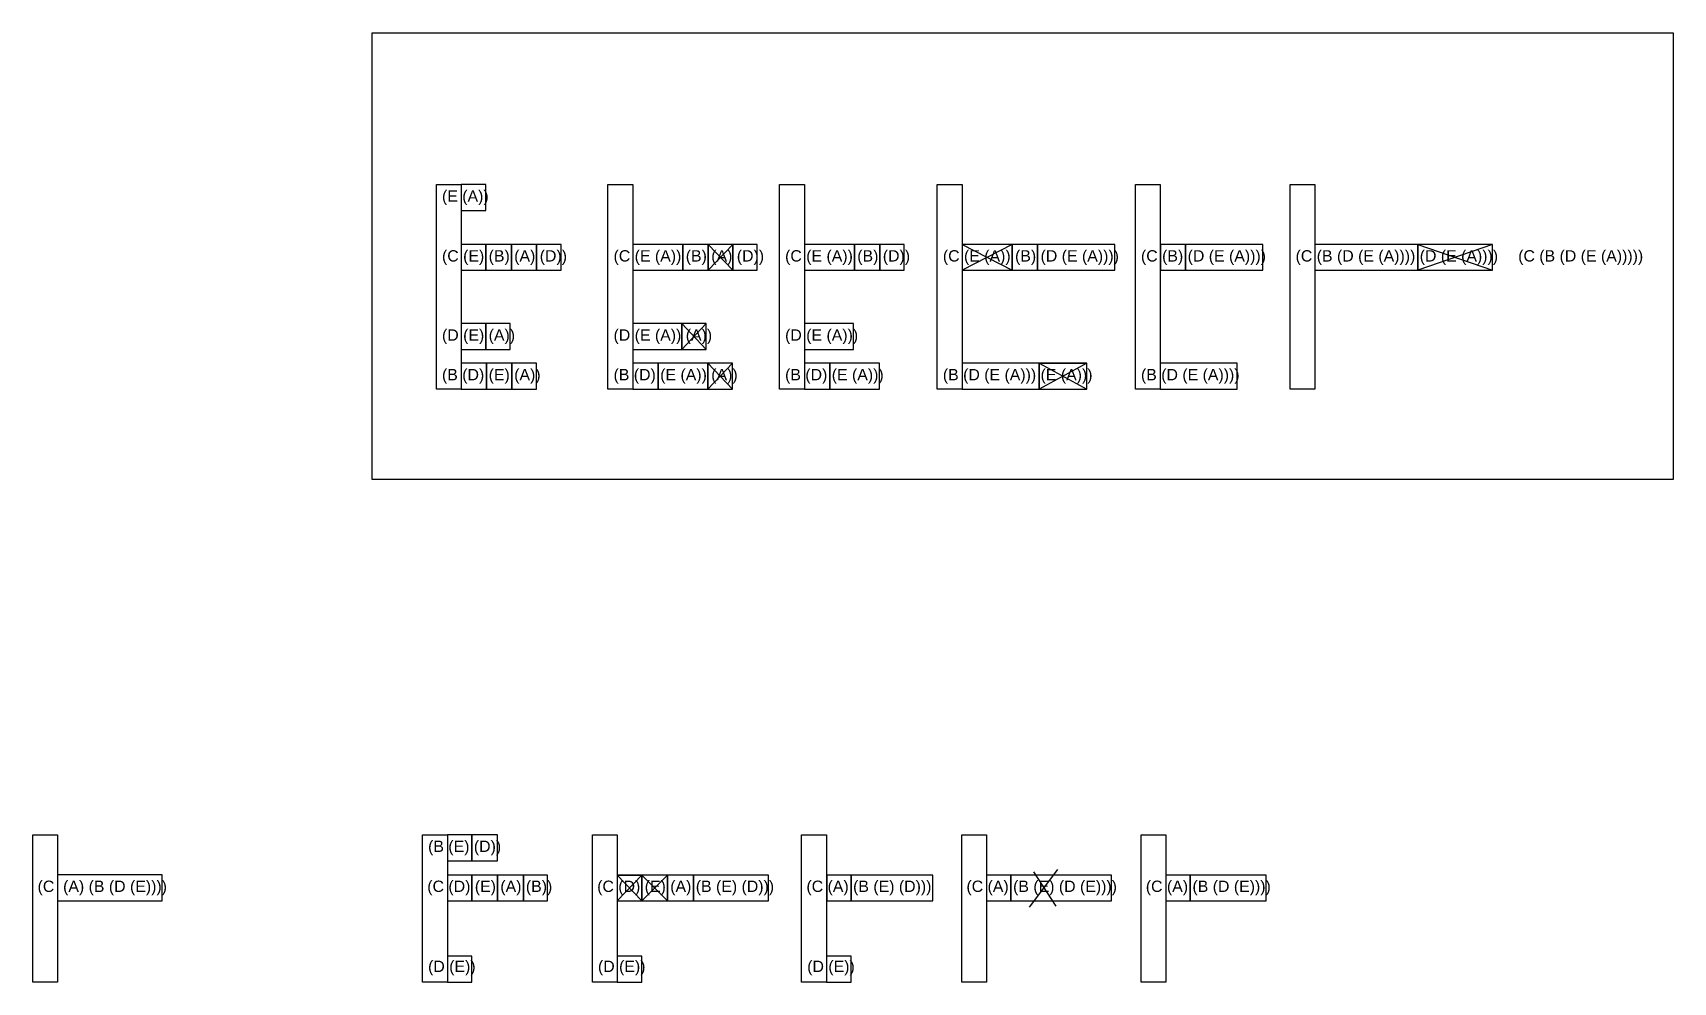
# Model space of a CAD drawing. Header units: millimetres. Extents: x -16874 to 48937, y 0 to 27575.
# Drawn here: x 26820 to 34767, y 13948 to 18551 of the extents above; entities that cross this region are included whole.
import ezdxf

# ---------------------------------------------------------------- set-up
doc = ezdxf.new("R2010")
doc.units = ezdxf.units.MM
doc.styles.get("Standard").update_dxf_attribs({"font": 'arial.ttf'})

msp = doc.modelspace()

# ---------------------------------------------------------------- linework, layer by layer
for p, q in [((30210.7, 17525), (30092.1, 17399.2)), ((30092.1, 17525), (30210.7, 17399.2)), ((31564.8, 17525), (31322.4, 17399.2)), ((31322.4, 17525), (31564.8, 17399.2)), ((33891.8, 17525), (33529.8, 17399.2)), ((33529.8, 17525), (33891.8, 17399.2)), ((30083.1, 17141.2), (29964.4, 17015.4)), ((29964.4, 17141.2), (30083.1, 17015.4)), ((30209.5, 16949.3), (30090.8, 16823.6)), ((30090.8, 16949.3), (30209.5, 16823.6)), ((31694.9, 16949.3), (31926.7, 16949.3)), ((31694.9, 16949.3), (31926.7, 16823.6)), ((31926.7, 16949.3), (31694.9, 16823.6)), ((29770.3, 14342.2), (29651.7, 14468)), ((29651.7, 14468), (29770.3, 14468)), ((29770.3, 14468), (29651.7, 14342.2)), ((29894.7, 14468), (29770.3, 14342.2)), ((29894.7, 14342.2), (29770.3, 14468)), ((31784.7, 14494.4), (31646.3, 14311.4)), ((31668.4, 14483.7), (31776.4, 14316.2)), ((29651.7, 14342.2), (29894.7, 14342.2))]:
    msp.add_line(p, q)
for points in [[(28464.9, 18550.5), (34766.8, 18550.5), (34766.8, 16384.7), (28464.9, 16384.7)], [(28775.7, 17814.9), (28896.1, 17814.9), (28896.1, 16823.6), (28775.7, 16823.6)], [(28896.1, 17689.1), (29014.7, 17689.1), (29014.7, 17814.9), (28896.1, 17814.9)], [(29606.7, 17814.9), (29727.1, 17814.9), (29727.1, 16823.6), (29606.7, 16823.6)], [(30437.7, 17814.9), (30558.1, 17814.9), (30558.1, 16823.6), (30437.7, 16823.6)], [(31202, 17814.9), (31322.4, 17814.9), (31322.4, 16823.6), (31202, 16823.6)], [(32161.6, 17814.9), (32282, 17814.9), (32282, 16823.6), (32161.6, 16823.6)], [(32910.7, 17814.9), (33031.1, 17814.9), (33031.1, 16823.6), (32910.7, 16823.6)], [(28896.1, 17399.2), (29014.7, 17399.2), (29014.7, 17525), (28896.1, 17525)], [(29014.7, 17399.2), (29138.5, 17399.2), (29138.5, 17525), (29014.7, 17525)], [(29138.5, 17399.2), (29261.1, 17399.2), (29261.1, 17525), (29138.5, 17525)], [(29261.1, 17399.2), (29379.7, 17399.2), (29379.7, 17525), (29261.1, 17525)], [(29727.1, 17399.2), (29969.5, 17399.2), (29969.5, 17525), (29727.1, 17525)], [(29969.5, 17399.2), (30092.1, 17399.2), (30092.1, 17525), (29969.5, 17525)], [(30092.1, 17399.2), (30210.7, 17399.2), (30210.7, 17525), (30092.1, 17525)], [(30210.7, 17399.2), (30329.4, 17399.2), (30329.4, 17525), (30210.7, 17525)], [(30558.1, 17399.2), (30800.5, 17399.2), (30800.5, 17525), (30558.1, 17525)], [(30800.5, 17399.2), (30923, 17399.2), (30923, 17525), (30800.5, 17525)], [(30923, 17399.2), (31041.7, 17399.2), (31041.7, 17525), (30923, 17525)], [(31322.4, 17399.2), (31564.8, 17399.2), (31564.8, 17525), (31322.4, 17525)], [(31564.8, 17399.2), (31687.4, 17399.2), (31687.4, 17525), (31564.8, 17525)], [(31687.4, 17399.2), (32061.6, 17399.2), (32061.6, 17525), (31687.4, 17525)], [(32282.5, 17399.2), (32405, 17399.2), (32405, 17525), (32282.5, 17525)], [(32405, 17399.2), (32779.3, 17399.2), (32779.3, 17525), (32405, 17525)], [(33031.6, 17399.2), (33529.8, 17399.2), (33529.8, 17525), (33031.6, 17525)], [(33529.8, 17399.2), (33891.8, 17399.2), (33891.8, 17525), (33529.8, 17525)], [(28896.1, 17015.4), (29014.7, 17015.4), (29014.7, 17141.2), (28896.1, 17141.2)], [(29014.7, 17015.4), (29133.4, 17015.4), (29133.4, 17141.2), (29014.7, 17141.2)], [(29727.1, 17015.4), (29964.4, 17015.4), (29964.4, 17141.2), (29727.1, 17141.2)], [(29964.4, 17015.4), (30083.1, 17015.4), (30083.1, 17141.2), (29964.4, 17141.2)], [(30558.1, 17015.4), (30795.4, 17015.4), (30795.4, 17141.2), (30558.1, 17141.2)], [(28896.1, 16823.6), (29018.6, 16823.6), (29018.6, 16949.3), (28896.1, 16949.3)], [(29018.6, 16823.6), (29141.1, 16823.6), (29141.1, 16949.3), (29018.6, 16949.3)], [(29141.1, 16823.6), (29259.8, 16823.6), (29259.8, 16949.3), (29141.1, 16949.3)], [(29727.1, 16823.6), (29849.6, 16823.6), (29849.6, 16949.3), (29727.1, 16949.3)], [(29849.6, 16823.6), (30090.8, 16823.6), (30090.8, 16949.3), (29849.6, 16949.3)], [(30090.8, 16823.6), (30209.5, 16823.6), (30209.5, 16949.3), (30090.8, 16949.3)], [(30558.1, 16823.6), (30680.6, 16823.6), (30680.6, 16949.3), (30558.1, 16949.3)], [(30680.6, 16823.6), (30921.8, 16823.6), (30921.8, 16949.3), (30680.6, 16949.3)], [(31322.4, 16823.6), (31694.9, 16823.6), (31694.9, 16949.3), (31322.4, 16949.3)], [(31694.9, 16823.6), (31926.7, 16823.6), (31926.7, 16949.3), (31694.9, 16949.3)], [(32282, 16823.6), (32654.6, 16823.6), (32654.6, 16949.3), (32282, 16949.3)], [(26820.4, 14663), (26940.8, 14663), (26940.8, 13948.3), (26820.4, 13948.3)], [(28708.3, 14663), (28828.7, 14663), (28828.7, 13948.3), (28708.3, 13948.3)], [(28828.7, 14537.3), (28947.3, 14537.3), (28947.3, 14663), (28828.7, 14663)], [(28947.3, 14537.3), (29071.7, 14537.3), (29071.7, 14663), (28947.3, 14663)], [(29531.3, 14663), (29651.7, 14663), (29651.7, 13948.3), (29531.3, 13948.3)], [(30544.9, 14663), (30665.3, 14663), (30665.3, 13948.3), (30544.9, 13948.3)], [(31320, 14663), (31440.4, 14663), (31440.4, 13948.3), (31320, 13948.3)], [(32189, 14663), (32309.4, 14663), (32309.4, 13948.3), (32189, 13948.3)], [(26940.8, 14343.4), (27446.8, 14343.4), (27446.8, 14469.2), (26940.8, 14469.2)], [(28828.7, 14342.2), (28947.3, 14342.2), (28947.3, 14468), (28828.7, 14468)], [(28947.3, 14342.2), (29071.7, 14342.2), (29071.7, 14468), (28947.3, 14468)], [(29071.7, 14342.2), (29198, 14342.2), (29198, 14468), (29071.7, 14468)], [(29198, 14342.2), (29314.2, 14342.2), (29314.2, 14468), (29198, 14468)], [(29651.7, 14342.2), (29770.3, 14342.2), (29770.3, 14468), (29651.7, 14468)], [(29770.3, 14342.2), (29894.7, 14342.2), (29894.7, 14468), (29770.3, 14468)], [(29894.7, 14342.2), (30021, 14342.2), (30021, 14468), (29894.7, 14468)], [(30021, 14342.2), (30383.9, 14342.2), (30383.9, 14468), (30021, 14468)], [(30666.6, 14342.2), (30785.2, 14342.2), (30785.2, 14468), (30666.6, 14468)], [(30785.2, 14342.2), (31181.1, 14342.2), (31181.1, 14468), (30785.2, 14468)], [(31439.9, 14342.2), (31558.5, 14342.2), (31558.5, 14468), (31439.9, 14468)], [(31558.5, 14342.2), (32045.2, 14342.2), (32045.2, 14468), (31558.5, 14468)], [(32308.8, 14342.2), (32427.5, 14342.2), (32427.5, 14468), (32308.8, 14468)], [(32427.5, 14342.2), (32794.7, 14342.2), (32794.7, 14468), (32427.5, 14468)], [(28828.7, 13948.3), (28947.3, 13948.3), (28947.3, 14074.1), (28828.7, 14074.1)], [(29651.7, 13948.3), (29770.3, 13948.3), (29770.3, 14074.1), (29651.7, 14074.1)], [(30665.3, 13948.3), (30784, 13948.3), (30784, 14074.1), (30665.3, 14074.1)]]:
    msp.add_lwpolyline(points, close=True)

# ---------------------------------------------------------------- texts
for s, height, p in [('(E (A))', 54.97, (28802.6, 17731.6)), ('(C (E) (B) (A) (D))', 54.966, (28802.6, 17441.7)), ('(C (E (A)) (B) (A) (D))', 54.966, (29633.6, 17441.7)), ('(C (E (A)) (B) (D))', 54.966, (30464.6, 17441.7)), ('(C (E (A)) (B) (D (E (A))))', 54.966, (31228.9, 17441.7)), ('(C (B) (D (E (A))))', 54.966, (32188.6, 17441.7)), ('(C (B (D (E (A)))) (D (E (A))))', 54.966, (32937.6, 17441.7)), ('(C (B (D (E (A)))))', 54.966, (34015.9, 17441.7)), ('(D (E) (A))', 54.966, (28802.6, 17057.9)), ('(D (E (A)) (A))', 54.966, (29633.6, 17057.9)), ('(D (E (A)))', 54.966, (30464.6, 17057.9)), ('(B (D) (E) (A))', 54.966, (28802.6, 16866)), ('(B (D) (E (A)) (A))', 54.966, (29633.6, 16866)), ('(B (D) (E (A)))', 54.966, (30464.6, 16866)), ('(B (D (E (A))) (E (A)))', 54.966, (31228.9, 16866)), ('(B (D (E (A))))', 54.966, (32188.6, 16866)), ('(B (E) (D))', 54.966, (28735.2, 14579.7)), ('(C  (A) (B (D (E))))', 54.966, (26843.4, 14385.8)), ('(C (D) (E) (A) (B))', 54.966, (28731.3, 14385.8)), ('(C (D) (E) (A) (B (E) (D)))', 54.966, (29554.3, 14385.8)), ('(C (A) (B (E) (D)))', 54.966, (30568, 14385.8)), ('(C (A) (B (E) (D (E))))', 54.966, (31343.1, 14385.8)), ('(C (A) (B (D (E))))', 54.966, (32212, 14385.8)), ('(D (E))', 54.97, (28735.1, 13997.8)), ('(D (E))', 54.97, (29558.1, 13997.8)), ('(D (E))', 54.97, (30571.8, 13997.8))]:
    msp.add_text(s, height=height).set_placement(p)

doc.saveas('drawing.dxf')
